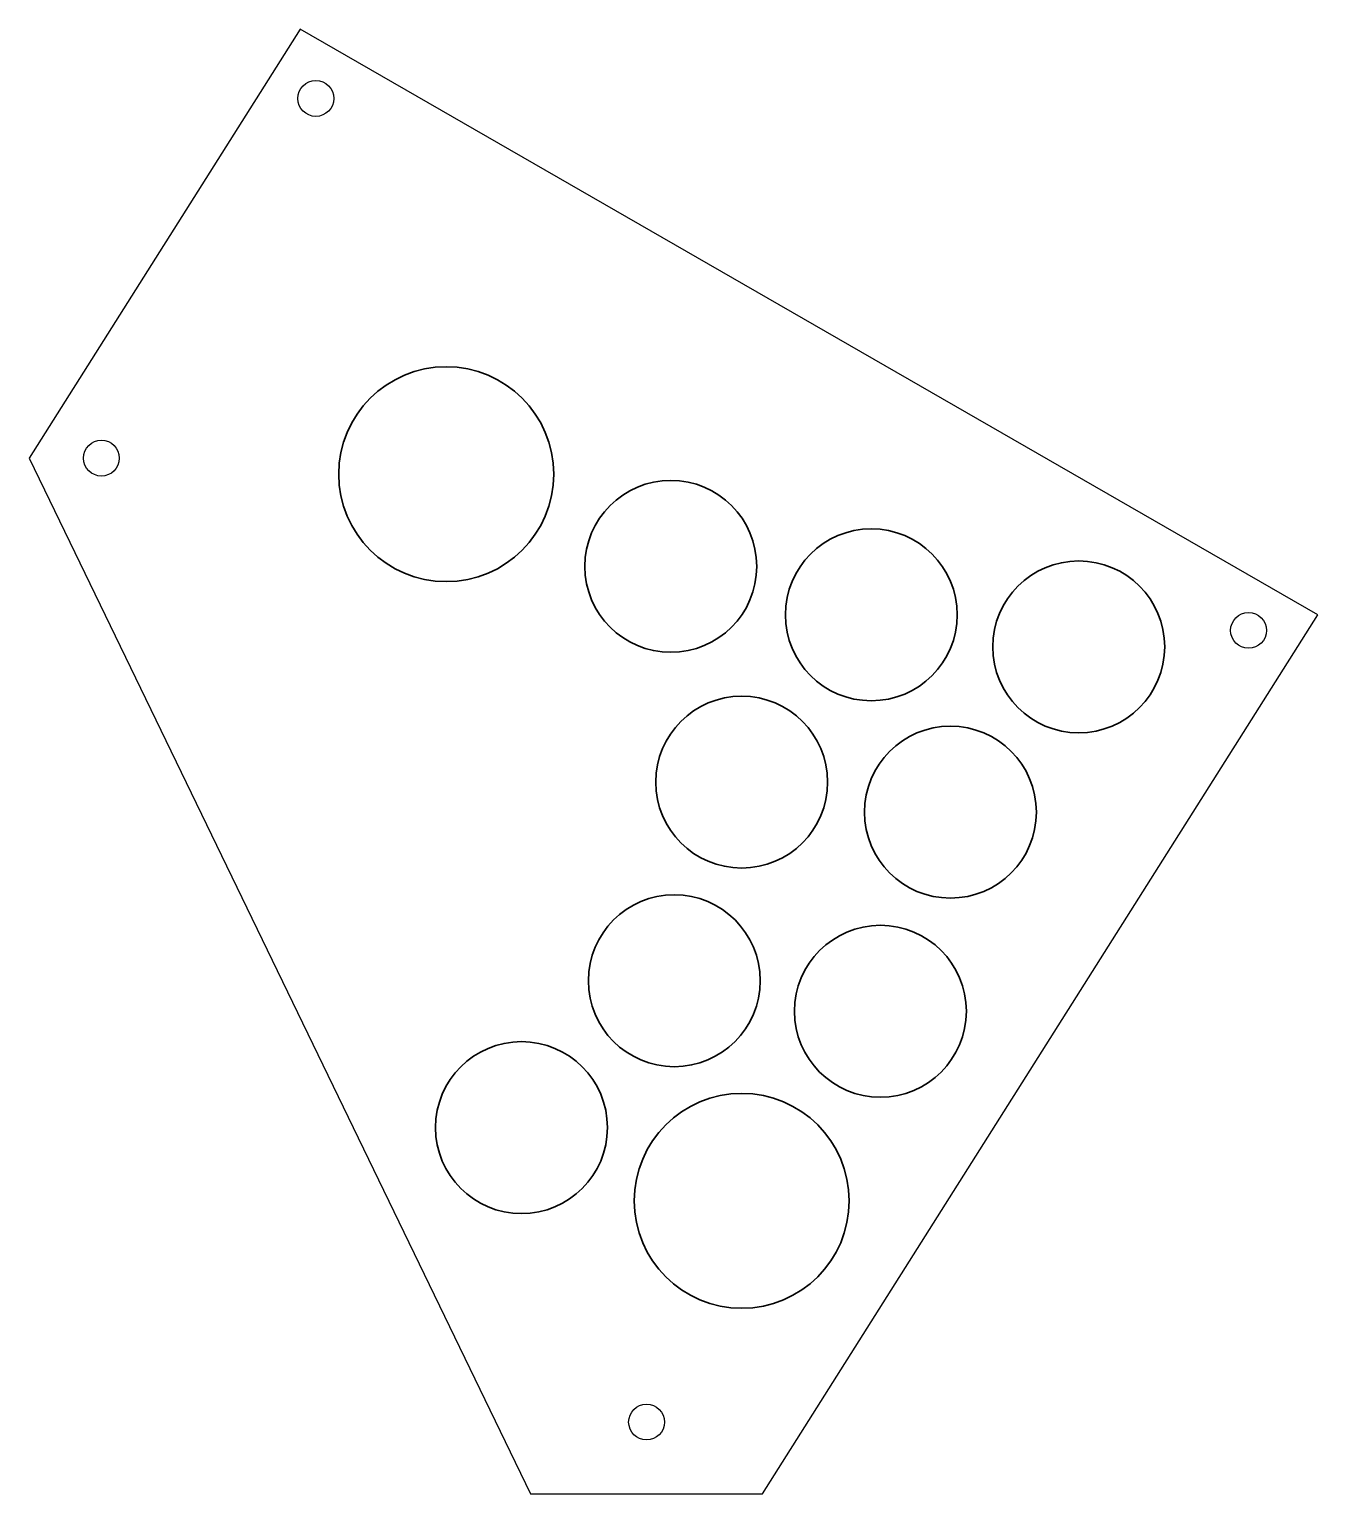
# Model space of a CAD drawing. Header units: millimetres. Extents: x 249 to 429, y 89 to 293.
import ezdxf

# ---------------------------------------------------------------- set-up
doc = ezdxf.new("R2010")
doc.units = ezdxf.units.MM
doc.header["$MEASUREMENT"] = 0
doc.layers.add('Test 1 + 1', color=7, linetype='Continuous', lineweight=0)

msp = doc.modelspace()

# ---------------------------------------------------------------- linework, layer by layer
at = {"layer": 'Test 1 + 1', "color": 18, "lineweight": 25, "true_color": 0x000000}
msp.add_lwpolyline([(428.54, 211.15), (286.59, 292.83), (248.8, 233), (318.74, 88.52), (351.08, 88.52)], close=True, dxfattribs=at)
for centre in [(288.77, 283.18), (258.85, 233), (418.89, 208.97), (334.91, 98.52)]:
    msp.add_circle(centre, 2.5, dxfattribs=at)
at = {"layer": 'Test 1 + 1', "color": 18, "lineweight": 35, "true_color": 0x000000}
for centre, radius in [((306.96, 230.76), 14.99), ((338.29, 217.9), 11.99), ((366.26, 211.14), 11.99), ((395.2, 206.67), 11.99), ((348.18, 187.8), 11.99), ((377.3, 183.61), 11.99), ((338.78, 160.09), 11.99), ((367.53, 155.83), 11.99), ((317.46, 139.6), 11.99), ((348.18, 129.38), 14.99)]:
    msp.add_circle(centre, radius, dxfattribs=at)

doc.saveas('drawing.dxf')
